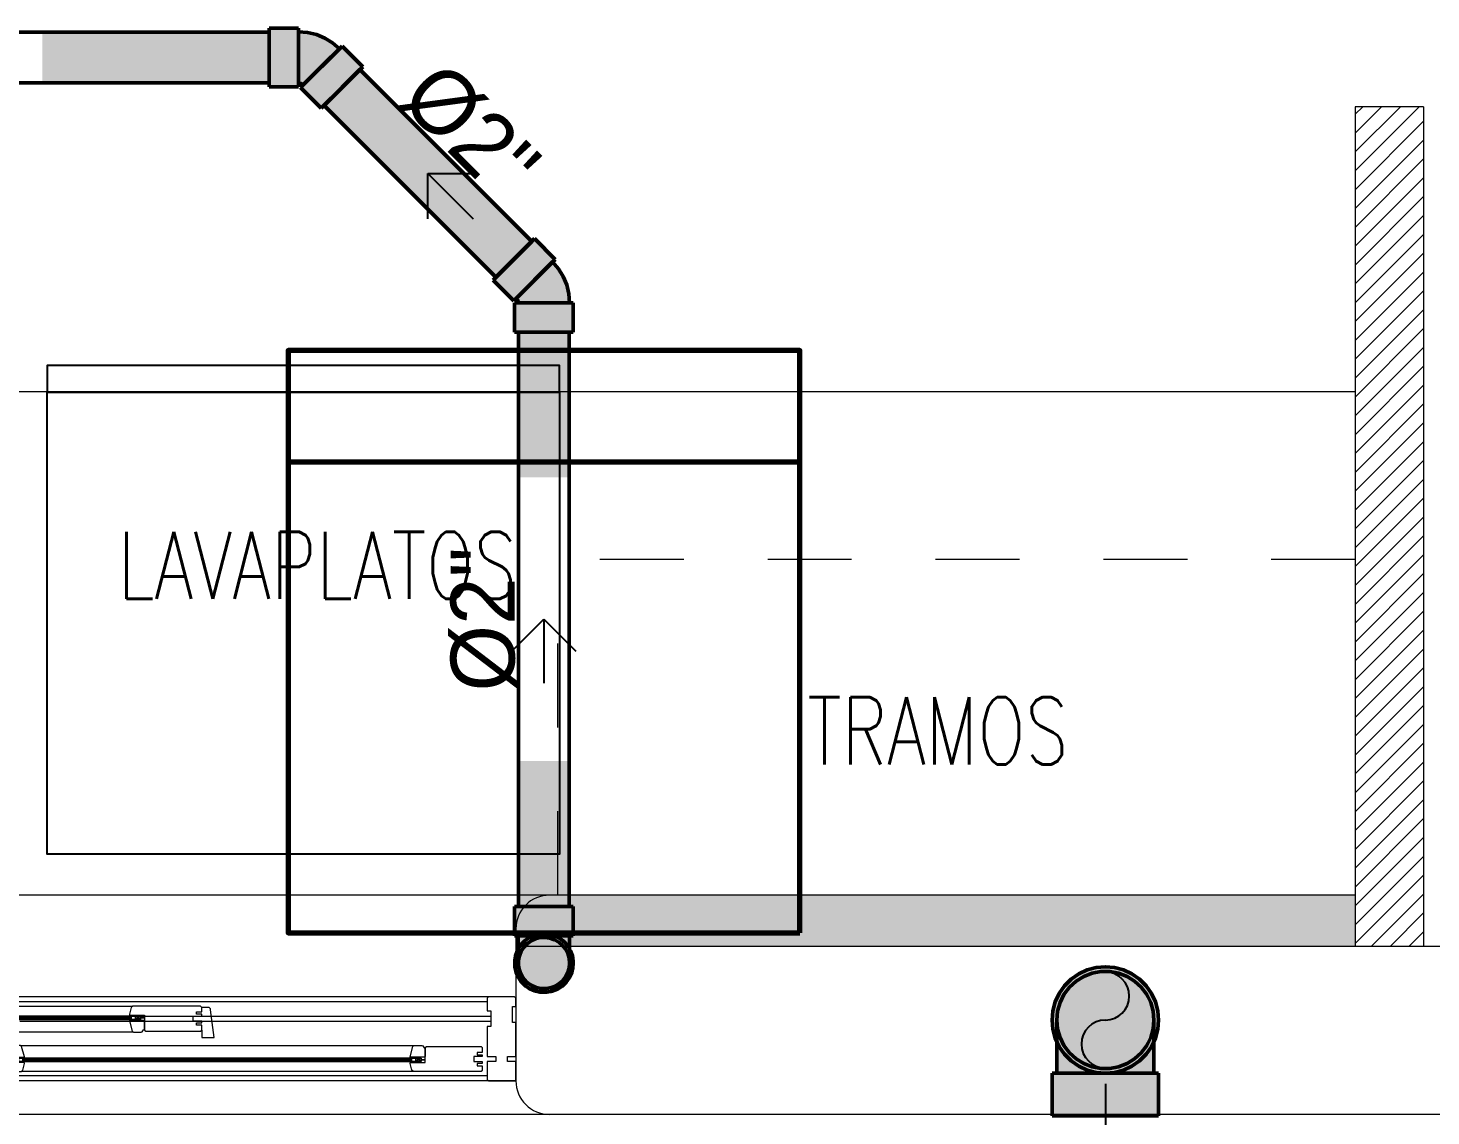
# Model space of a CAD drawing. Header units: metres. Extents: x -232 to 581, y 30 to 789.
# Drawn here: x 112.585 to 114.256, y 381.28 to 382.575 of the extents above; entities that cross this region are included whole.
import ezdxf

# ---------------------------------------------------------------- set-up
doc = ezdxf.new("R2010")
doc.units = ezdxf.units.M
doc.linetypes.add('DASHED', pattern=[0.75, 0.5, -0.25])
for name, color, linetype, lineweight in [('01_Mobiliario', 19, 'Continuous', 0), ('A-DOOR', 35, 'Continuous', 5), ('A-WALL', 250, 'Continuous', 20), ('baños', 140, 'Continuous', 0), ('cristales', 131, 'Continuous', 0), ('P-Appl-Std', 94, 'Continuous', 70), ('PLF 01', 252, 'Continuous', 9), ('PROYECCION', 9, 'DASHED', 0), ('textos', 7, 'Continuous', 0)]:
    doc.layers.add(name, color=color, linetype=linetype, lineweight=lineweight)
for name, color, linetype in [('A-TEXT', 252, 'Continuous'), ('M-SY-PIPE-STANDARD-Drenaje Ventilacion', 254, 'Continuous'), ('MOBILIARIOS', 252, 'Continuous')]:
    doc.layers.add(name, color=color, linetype=linetype)
doc.layers.add('G-Risr-Std-Nplt', color=7, linetype='Continuous', lineweight=18, plot=False)
doc.layers.add('M-SY-PIPE-STANDARD-Drenaje Sanitario', color=7, linetype='Continuous', true_color=0x726558)
doc.layers.add('RELLENO SECCION', color=8, linetype='Continuous', lineweight=0, transparency=0.4)
doc.styles.add('Arch-Dim', font='romans.shx', dxfattribs={"width": 0.75})
doc.styles.add('DS-CAST-01', font='GOTHIC.TTF', dxfattribs={"height": 3})
doc.styles.get("Standard").update_dxf_attribs({"font": 'arial.ttf'})

# ---------------------------------------------------------------- blocks, each defined once
blk = doc.blocks.new('Fenton Bead')
at = {"color": 7}
blk.add_lwpolyline([(2.1, 12.5, -0.341999), (0.2, 11), (0, 10.7), (0, 1), (1, 0), (18, 0), (18, 0.5), (14.7, 12.9, 0.339454), (13.2, 14), (4.1, 14, 0.341999)], format="xyb", close=True, dxfattribs=at)
blk = doc.blocks.new('A$C29b7e361')
at = {"layer": 'A-DOOR', "color": 7}
for p, q in [((0, 0.0985), (0.0015, 0.1)), ((0, 0.0945), (0, 0.0985)), ((0.004, 0.0945), (0, 0.0945)), ((0.0015, 0.1), (0.0325, 0.1)), ((0.004, 0.0755), (0.004, 0.0945)), ((0.0325, 0.1), (0.034, 0.0985)), ((2.3675, 0.1), (0.0325, 0.1)), ((0.034, 0.0985), (0.034, 0.0835)), ((0.3593, 0.0515), (0.3636, 0.0847)), ((0.3666, 0.0875), (0.3743, 0.0875)), ((0.3743, 0.0875), (0.3758, 0.089)), ((0.3743, 0.082), (0.3743, 0.0875)), ((0.3758, 0.089), (0.4565, 0.089)), ((0.4565, 0.089), (0.4583, 0.0875)), ((0.9237, 0.089), (0.4565, 0.089)), ((0.4583, 0.0875), (0.4603, 0.0795)), ((0.9218, 0.0875), (0.9198, 0.0795)), ((0.9237, 0.089), (0.9218, 0.0875)), ((1.0043, 0.089), (0.9237, 0.089)), ((1.0058, 0.0875), (1.0043, 0.089)), ((1.0058, 0.082), (1.0058, 0.0875)), ((1.3942, 0.0875), (1.3957, 0.089)), ((1.3942, 0.082), (1.3942, 0.0875)), ((1.3957, 0.089), (1.4763, 0.089)), ((1.4763, 0.089), (1.4782, 0.0875)), ((1.4763, 0.089), (1.9435, 0.089)), ((1.4782, 0.0875), (1.4802, 0.0795)), ((1.9417, 0.0875), (1.9397, 0.0795)), ((1.9435, 0.089), (1.9417, 0.0875)), ((2.0242, 0.089), (1.9435, 0.089)), ((2.0257, 0.0875), (2.0242, 0.089)), ((2.0257, 0.082), (2.0257, 0.0875)), ((2.0334, 0.0875), (2.0257, 0.0875)), ((2.0407, 0.0515), (2.0364, 0.0847)), ((2.3675, 0.1), (2.366, 0.0985)), ((2.366, 0.0985), (2.366, 0.0835)), ((2.3985, 0.1), (2.3675, 0.1)), ((2.396, 0.0695), (2.396, 0.0885)), ((2.396, 0.0885), (2.4, 0.0885)), ((2.4, 0.0985), (2.3985, 0.1)), ((2.4, 0.0885), (2.4, 0.0985)), ((0, 0.029), (0, 0.0755)), ((0, 0.0755), (0.004, 0.0755)), ((0.034, 0.0835), (0.03, 0.0835)), ((0.03, 0.0835), (0.03, 0.0645)), ((0.3803, 0.082), (0.3743, 0.082)), ((0.3743, 0.077), (0.3743, 0.0793)), ((0.3743, 0.0793), (0.3803, 0.0793)), ((0.3843, 0.077), (0.3743, 0.077)), ((0.3743, 0.069), (0.3743, 0.071)), ((0.3743, 0.071), (0.3843, 0.071)), ((0.3803, 0.069), (0.3743, 0.069)), ((0.3803, 0.0793), (0.3803, 0.082)), ((0.3803, 0.0663), (0.3803, 0.069)), ((0.3843, 0.071), (0.3843, 0.077)), ((0.4598, 0.078), (0.4423, 0.078)), ((0.4423, 0.078), (0.4423, 0.0605)), ((0.4423, 0.075), (0.4473, 0.075)), ((0.4423, 0.075), (0.4473, 0.075)), ((0.4473, 0.077), (0.4533, 0.073)), ((0.4473, 0.073), (0.4533, 0.077)), ((0.4603, 0.0785), (0.4598, 0.078)), ((0.4603, 0.0795), (0.4603, 0.0785)), ((0.9198, 0.0795), (0.9198, 0.0785)), ((0.9198, 0.0785), (0.9203, 0.078)), ((0.9203, 0.078), (0.9378, 0.078)), ((0.9328, 0.077), (0.9268, 0.073)), ((0.9328, 0.073), (0.9268, 0.077)), ((0.9378, 0.075), (0.9328, 0.075)), ((0.9378, 0.075), (0.9328, 0.075)), ((0.9378, 0.078), (0.9378, 0.0605)), ((0.9958, 0.071), (0.9958, 0.077)), ((0.9958, 0.077), (1.0058, 0.077)), ((1.0058, 0.071), (0.9958, 0.071)), ((0.9998, 0.0793), (0.9998, 0.082)), ((0.9998, 0.082), (1.0058, 0.082)), ((1.0058, 0.0793), (0.9998, 0.0793)), ((0.9998, 0.0663), (0.9998, 0.069)), ((0.9998, 0.069), (1.0058, 0.069)), ((1.0058, 0.077), (1.0058, 0.0793)), ((1.0058, 0.069), (1.0058, 0.071)), ((1.4002, 0.082), (1.3942, 0.082)), ((1.3942, 0.077), (1.3942, 0.0793)), ((1.3942, 0.0793), (1.4002, 0.0793)), ((1.4042, 0.077), (1.3942, 0.077)), ((1.3942, 0.069), (1.3942, 0.071)), ((1.3942, 0.071), (1.4042, 0.071)), ((1.4002, 0.069), (1.3942, 0.069)), ((1.4002, 0.0793), (1.4002, 0.082)), ((1.4002, 0.0663), (1.4002, 0.069)), ((1.4042, 0.071), (1.4042, 0.077)), ((1.4797, 0.078), (1.4622, 0.078)), ((1.4622, 0.078), (1.4622, 0.0605)), ((1.4622, 0.075), (1.4672, 0.075)), ((1.4622, 0.075), (1.4672, 0.075)), ((1.4672, 0.077), (1.4732, 0.073)), ((1.4672, 0.073), (1.4732, 0.077)), ((1.4802, 0.0785), (1.4797, 0.078)), ((1.4802, 0.0795), (1.4802, 0.0785)), ((1.9397, 0.0795), (1.9397, 0.0785)), ((1.9397, 0.0785), (1.9402, 0.078)), ((1.9402, 0.078), (1.9577, 0.078)), ((1.9527, 0.077), (1.9467, 0.073)), ((1.9527, 0.073), (1.9467, 0.077)), ((1.9577, 0.075), (1.9527, 0.075)), ((1.9577, 0.075), (1.9527, 0.075)), ((1.9577, 0.078), (1.9577, 0.0605)), ((2.0157, 0.071), (2.0157, 0.077)), ((2.0157, 0.077), (2.0257, 0.077)), ((2.0257, 0.071), (2.0157, 0.071)), ((2.0197, 0.0793), (2.0197, 0.082)), ((2.0197, 0.082), (2.0257, 0.082)), ((2.0257, 0.0793), (2.0197, 0.0793)), ((2.0197, 0.0663), (2.0197, 0.069)), ((2.0197, 0.069), (2.0257, 0.069)), ((2.0257, 0.077), (2.0257, 0.0793)), ((2.0257, 0.069), (2.0257, 0.071)), ((2.366, 0.0835), (2.37, 0.0835)), ((2.37, 0.0835), (2.37, 0.0645)), ((2.4, 0.0695), (2.396, 0.0695)), ((2.4, 0.029), (2.4, 0.0695)), ((0.03, 0.0645), (0.034, 0.0645)), ((0.034, 0.0645), (0.034, 0.029)), ((0.3743, 0.0515), (0.3593, 0.0515)), ((0.3743, 0.0605), (0.3743, 0.0663)), ((0.3743, 0.0663), (0.3803, 0.0663)), ((0.3758, 0.059), (0.3743, 0.0605)), ((0.3743, 0.0605), (0.3743, 0.0515)), ((0.4408, 0.059), (0.3758, 0.059)), ((0.4423, 0.0605), (0.4408, 0.059)), ((0.4556, 0.058), (0.9246, 0.058)), ((0.9378, 0.0605), (0.9393, 0.059)), ((0.9393, 0.059), (1.0043, 0.059)), ((1.0058, 0.0663), (0.9998, 0.0663)), ((1.0043, 0.059), (1.0058, 0.0605)), ((1.0058, 0.0605), (1.0058, 0.0663)), ((1.3942, 0.0605), (1.3942, 0.0663)), ((1.3942, 0.0663), (1.4002, 0.0663)), ((1.3957, 0.059), (1.3942, 0.0605)), ((1.4607, 0.059), (1.3957, 0.059)), ((1.4622, 0.0605), (1.4607, 0.059)), ((1.9444, 0.058), (1.4754, 0.058)), ((1.9577, 0.0605), (1.9592, 0.059)), ((1.9592, 0.059), (2.0242, 0.059)), ((2.0257, 0.0663), (2.0197, 0.0663)), ((2.0242, 0.059), (2.0257, 0.0605)), ((2.0257, 0.0605), (2.0257, 0.0663)), ((2.0257, 0.0605), (2.0257, 0.0515)), ((2.0257, 0.0515), (2.0407, 0.0515)), ((2.37, 0.0645), (2.366, 0.0645)), ((2.366, 0.0645), (2.366, 0.029)), ((0.034, 0.029), (0.034, 0.0485)), ((0.034, 0.0485), (0.049, 0.0485)), ((0.0415, 0.041), (0.04, 0.0395)), ((0.04, 0.0395), (0.04, 0.0337)), ((0.04, 0.0337), (0.046, 0.0337)), ((0.1065, 0.041), (0.0415, 0.041)), ((0.049, 0.0485), (0.0447, 0.0153)), ((0.046, 0.0337), (0.046, 0.031)), ((0.108, 0.0395), (0.1065, 0.041)), ((0.108, 0.022), (0.108, 0.0395)), ((0.5903, 0.042), (0.1212, 0.042)), ((0.6035, 0.0395), (0.605, 0.041)), ((0.6035, 0.022), (0.6035, 0.0395)), ((0.605, 0.041), (0.67, 0.041)), ((0.6715, 0.0337), (0.6655, 0.0337)), ((0.6655, 0.0337), (0.6655, 0.031)), ((0.67, 0.041), (0.6715, 0.0395)), ((0.6715, 0.0395), (0.6715, 0.0485)), ((0.6715, 0.0485), (0.6865, 0.0485)), ((0.6715, 0.0395), (0.6715, 0.0337)), ((0.6865, 0.0485), (0.6822, 0.0153)), ((1.7285, 0.0485), (1.7135, 0.0485)), ((1.7135, 0.0485), (1.7178, 0.0153)), ((1.7285, 0.0395), (1.7285, 0.0485)), ((1.73, 0.041), (1.7285, 0.0395)), ((1.7285, 0.0395), (1.7285, 0.0337)), ((1.7285, 0.0337), (1.7345, 0.0337)), ((1.795, 0.041), (1.73, 0.041)), ((1.7345, 0.0337), (1.7345, 0.031)), ((1.7965, 0.0395), (1.795, 0.041)), ((1.7965, 0.022), (1.7965, 0.0395)), ((1.8097, 0.042), (2.2788, 0.042)), ((2.292, 0.0395), (2.2935, 0.041)), ((2.292, 0.022), (2.292, 0.0395)), ((2.2935, 0.041), (2.3585, 0.041)), ((2.36, 0.0337), (2.354, 0.0337)), ((2.354, 0.0337), (2.354, 0.031)), ((2.3585, 0.041), (2.36, 0.0395)), ((2.36, 0.0395), (2.36, 0.0337)), ((0.01, 0.029), (0, 0.029)), ((0, 0), (0, 0.023)), ((0, 0.023), (0.01, 0.023)), ((0.01, 0.023), (0.01, 0.029)), ((0.034, 0.029), (0.024, 0.029)), ((0.024, 0.029), (0.024, 0.023)), ((0.024, 0.023), (0.034, 0.023)), ((0.0305, 0.023), (0.0305, 0.029)), ((0.0305, 0.029), (0.034, 0.029)), ((0.034, 0.023), (0.0305, 0.023)), ((0.034, 0.023), (0.034, 0.0015)), ((0.034, 0.0015), (0.034, 0.023)), ((0.046, 0.031), (0.04, 0.031)), ((0.04, 0.031), (0.04, 0.029)), ((0.04, 0.029), (0.05, 0.029)), ((0.05, 0.023), (0.04, 0.023)), ((0.04, 0.023), (0.04, 0.0207)), ((0.04, 0.0207), (0.046, 0.0207)), ((0.046, 0.018), (0.04, 0.018)), ((0.04, 0.018), (0.04, 0.0125)), ((0.046, 0.0207), (0.046, 0.018)), ((0.05, 0.029), (0.05, 0.023)), ((0.108, 0.025), (0.113, 0.025)), ((0.108, 0.025), (0.113, 0.025)), ((0.1255, 0.022), (0.108, 0.022)), ((0.113, 0.023), (0.119, 0.027)), ((0.113, 0.027), (0.119, 0.023)), ((0.124, 0.0125), (0.126, 0.0205)), ((0.126, 0.0215), (0.1255, 0.022)), ((0.126, 0.0205), (0.126, 0.0215)), ((0.5855, 0.0215), (0.586, 0.022)), ((0.5855, 0.0205), (0.5855, 0.0215)), ((0.5875, 0.0125), (0.5855, 0.0205)), ((0.586, 0.022), (0.6035, 0.022)), ((0.5985, 0.023), (0.5925, 0.027)), ((0.5985, 0.027), (0.5925, 0.023)), ((0.6035, 0.025), (0.5985, 0.025)), ((0.6035, 0.025), (0.5985, 0.025)), ((0.6715, 0.029), (0.6615, 0.029)), ((0.6615, 0.029), (0.6615, 0.023)), ((0.6615, 0.023), (0.6715, 0.023)), ((0.6655, 0.031), (0.6715, 0.031)), ((0.6715, 0.0207), (0.6655, 0.0207)), ((0.6655, 0.0207), (0.6655, 0.018)), ((0.6655, 0.018), (0.6715, 0.018)), ((0.6715, 0.031), (0.6715, 0.029)), ((0.6715, 0.023), (0.6715, 0.0207)), ((0.6715, 0.018), (0.6715, 0.0125)), ((1.7345, 0.031), (1.7285, 0.031)), ((1.7285, 0.031), (1.7285, 0.029)), ((1.7285, 0.029), (1.7385, 0.029)), ((1.7385, 0.023), (1.7285, 0.023)), ((1.7285, 0.023), (1.7285, 0.0207)), ((1.7285, 0.0207), (1.7345, 0.0207)), ((1.7345, 0.018), (1.7285, 0.018)), ((1.7285, 0.018), (1.7285, 0.0125)), ((1.7345, 0.0207), (1.7345, 0.018)), ((1.7385, 0.029), (1.7385, 0.023)), ((1.7965, 0.025), (1.8015, 0.025)), ((1.7965, 0.025), (1.8015, 0.025)), ((1.814, 0.022), (1.7965, 0.022)), ((1.8015, 0.023), (1.8075, 0.027)), ((1.8015, 0.027), (1.8075, 0.023)), ((1.8125, 0.0125), (1.8145, 0.0205)), ((1.8145, 0.0215), (1.814, 0.022)), ((1.8145, 0.0205), (1.8145, 0.0215)), ((2.274, 0.0215), (2.2745, 0.022)), ((2.274, 0.0205), (2.274, 0.0215)), ((2.276, 0.0125), (2.274, 0.0205)), ((2.2745, 0.022), (2.292, 0.022)), ((2.287, 0.023), (2.281, 0.027)), ((2.287, 0.027), (2.281, 0.023)), ((2.292, 0.025), (2.287, 0.025)), ((2.292, 0.025), (2.287, 0.025)), ((2.36, 0.029), (2.35, 0.029)), ((2.35, 0.029), (2.35, 0.023)), ((2.35, 0.023), (2.36, 0.023)), ((2.354, 0.031), (2.36, 0.031)), ((2.36, 0.0207), (2.354, 0.0207)), ((2.354, 0.0207), (2.354, 0.018)), ((2.354, 0.018), (2.36, 0.018)), ((2.36, 0.031), (2.36, 0.029)), ((2.36, 0.023), (2.36, 0.0207)), ((2.36, 0.018), (2.36, 0.0125)), ((2.366, 0.029), (2.376, 0.029)), ((2.376, 0.023), (2.366, 0.023)), ((2.366, 0.023), (2.366, 0.0015)), ((2.376, 0.029), (2.376, 0.023)), ((2.39, 0.023), (2.39, 0.029)), ((2.39, 0.029), (2.4, 0.029)), ((2.4, 0.023), (2.39, 0.023)), ((2.4, 0), (2.4, 0.023)), ((0.0325, 0), (0, 0)), ((2.4, 0), (0, 0)), ((0.034, 0.0015), (0.0325, 0)), ((0.0417, 0.0125), (0.034, 0.0125)), ((0.04, 0.0125), (0.0415, 0.011)), ((0.0415, 0.011), (0.1221, 0.011)), ((0.1221, 0.011), (0.124, 0.0125)), ((0.1221, 0.011), (0.5894, 0.011)), ((0.5894, 0.011), (0.5875, 0.0125)), ((0.67, 0.011), (0.5894, 0.011)), ((0.6715, 0.0125), (0.67, 0.011)), ((0.6792, 0.0125), (0.6715, 0.0125)), ((1.7208, 0.0125), (1.7285, 0.0125)), ((1.7285, 0.0125), (1.73, 0.011)), ((1.73, 0.011), (1.8106, 0.011)), ((1.8106, 0.011), (1.8125, 0.0125)), ((2.2779, 0.011), (1.8106, 0.011)), ((2.2779, 0.011), (2.276, 0.0125)), ((2.3585, 0.011), (2.2779, 0.011)), ((2.36, 0.0125), (2.3585, 0.011)), ((2.366, 0.0015), (2.3675, 0)), ((2.3675, 0), (2.4, 0))]:
    blk.add_line(p, q, dxfattribs=at)
at = {"layer": 'A-DOOR', "color": 8}
for p, q in [((2.366, 0.094), (0.034, 0.094)), ((1.8082, 0.077), (2.37, 0.077)), ((1.809, 0.071), (2.37, 0.071)), ((0.0457, 0.023), (1.7168, 0.023)), ((0.0465, 0.029), (1.716, 0.029)), ((2.366, 0.006), (0.034, 0.006))]:
    blk.add_line(p, q, dxfattribs=at)
at = {"layer": 'A-DOOR', "color": 7}
for points in [[(0.4423, 0.075), (0.4473, 0.075), (0.4473, 0.075), (0.4423, 0.075)], [(0.9328, 0.073), (0.4473, 0.073), (0.4473, 0.077), (0.9328, 0.077)], [(0.9328, 0.077), (0.4473, 0.077), (0.4473, 0.073), (0.9328, 0.073)], [(0.4473, 0.077), (0.4533, 0.077), (0.4533, 0.073), (0.4473, 0.073)], [(0.4598, 0.078), (0.4478, 0.078), (0.4478, 0.077), (0.4598, 0.077)], [(0.4598, 0.073), (0.4478, 0.073), (0.4478, 0.072), (0.4598, 0.072)], [(0.4533, 0.077), (0.4583, 0.077), (0.4583, 0.073), (0.4533, 0.073)], [(0.9203, 0.078), (0.9323, 0.078), (0.9323, 0.077), (0.9203, 0.077)], [(0.9203, 0.073), (0.9323, 0.073), (0.9323, 0.072), (0.9203, 0.072)], [(0.9268, 0.077), (0.9218, 0.077), (0.9218, 0.073), (0.9268, 0.073)], [(0.9328, 0.077), (0.9268, 0.077), (0.9268, 0.073), (0.9328, 0.073)], [(0.9378, 0.075), (0.9328, 0.075), (0.9328, 0.075), (0.9378, 0.075)], [(1.4622, 0.075), (1.4672, 0.075), (1.4672, 0.075), (1.4622, 0.075)], [(1.4672, 0.077), (1.4732, 0.077), (1.4732, 0.073), (1.4672, 0.073)], [(1.4672, 0.073), (1.9527, 0.073), (1.9527, 0.077), (1.4672, 0.077)], [(1.4672, 0.077), (1.9527, 0.077), (1.9527, 0.073), (1.4672, 0.073)], [(1.4797, 0.078), (1.4677, 0.078), (1.4677, 0.077), (1.4797, 0.077)], [(1.4797, 0.073), (1.4677, 0.073), (1.4677, 0.072), (1.4797, 0.072)], [(1.4732, 0.077), (1.4782, 0.077), (1.4782, 0.073), (1.4732, 0.073)], [(1.9402, 0.078), (1.9522, 0.078), (1.9522, 0.077), (1.9402, 0.077)], [(1.9402, 0.073), (1.9522, 0.073), (1.9522, 0.072), (1.9402, 0.072)], [(1.9467, 0.077), (1.9417, 0.077), (1.9417, 0.073), (1.9467, 0.073)], [(1.9527, 0.077), (1.9467, 0.077), (1.9467, 0.073), (1.9527, 0.073)], [(1.9577, 0.075), (1.9527, 0.075), (1.9527, 0.075), (1.9577, 0.075)], [(0.108, 0.025), (0.113, 0.025), (0.113, 0.025), (0.108, 0.025)], [(0.113, 0.023), (0.119, 0.023), (0.119, 0.027), (0.113, 0.027)], [(0.113, 0.027), (0.5985, 0.027), (0.5985, 0.023), (0.113, 0.023)], [(0.113, 0.023), (0.5985, 0.023), (0.5985, 0.027), (0.113, 0.027)], [(0.1255, 0.027), (0.1135, 0.027), (0.1135, 0.028), (0.1255, 0.028)], [(0.1255, 0.022), (0.1135, 0.022), (0.1135, 0.023), (0.1255, 0.023)], [(0.119, 0.023), (0.124, 0.023), (0.124, 0.027), (0.119, 0.027)], [(0.586, 0.027), (0.598, 0.027), (0.598, 0.028), (0.586, 0.028)], [(0.586, 0.022), (0.598, 0.022), (0.598, 0.023), (0.586, 0.023)], [(0.5925, 0.023), (0.5875, 0.023), (0.5875, 0.027), (0.5925, 0.027)], [(0.5985, 0.023), (0.5925, 0.023), (0.5925, 0.027), (0.5985, 0.027)], [(0.6035, 0.025), (0.5985, 0.025), (0.5985, 0.025), (0.6035, 0.025)], [(1.7965, 0.025), (1.8015, 0.025), (1.8015, 0.025), (1.7965, 0.025)], [(2.287, 0.027), (1.8015, 0.027), (1.8015, 0.023), (2.287, 0.023)], [(2.287, 0.023), (1.8015, 0.023), (1.8015, 0.027), (2.287, 0.027)], [(1.8015, 0.023), (1.8075, 0.023), (1.8075, 0.027), (1.8015, 0.027)], [(1.814, 0.027), (1.802, 0.027), (1.802, 0.028), (1.814, 0.028)], [(1.814, 0.022), (1.802, 0.022), (1.802, 0.023), (1.814, 0.023)], [(1.8075, 0.023), (1.8125, 0.023), (1.8125, 0.027), (1.8075, 0.027)], [(2.2745, 0.027), (2.2865, 0.027), (2.2865, 0.028), (2.2745, 0.028)], [(2.2745, 0.022), (2.2865, 0.022), (2.2865, 0.023), (2.2745, 0.023)], [(2.281, 0.023), (2.276, 0.023), (2.276, 0.027), (2.281, 0.027)], [(2.287, 0.023), (2.281, 0.023), (2.281, 0.027), (2.287, 0.027)], [(2.292, 0.025), (2.287, 0.025), (2.287, 0.025), (2.292, 0.025)]]:
    blk.add_lwpolyline(points, close=True, dxfattribs=at)
for centre, start, end in [((0.3666, 0.0845), 89.9985, 175.7109), ((2.0334, 0.0845), 4.2891, 90.0015), ((0.0417, 0.0155), 269.9985, 355.7109), ((0.6792, 0.0155), 269.9985, 355.7109), ((1.7208, 0.0155), 184.2891, 270.0015)]:
    blk.add_arc(centre, 0.003, start, end, dxfattribs=at)
at = {"layer": 'cristales', "const_width": 0.004}
for points in [[(0.9218, 0.075), (0.4583, 0.075)], [(1.4782, 0.075), (1.9417, 0.075)], [(0.124, 0.025), (0.5875, 0.025)], [(2.276, 0.025), (1.8125, 0.025)]]:
    blk.add_lwpolyline(points, dxfattribs=at)
at = {"layer": 'A-DOOR', "color": 7, "yscale": 0.001000000023175567, "zscale": 0.001000000023175567, "rotation": 180}
for p, xscale in [((0.4423, 0.072), -0.001000000023175567), ((0.9378, 0.072), 0.001000000023175567), ((1.4622, 0.072), -0.001000000023175567), ((1.9577, 0.072), 0.001000000023175567)]:
    blk.add_blockref('Fenton Bead', p, dxfattribs=dict(at, xscale=xscale))
at = {"layer": 'A-DOOR', "color": 7, "yscale": 0.001000000023175567, "zscale": 0.001000000023175567}
for p, xscale in [((0.108, 0.028), 0.001000000023175567), ((0.6035, 0.028), -0.001000000023175567), ((1.7965, 0.028), 0.001000000023175567), ((2.292, 0.028), -0.001000000023175567)]:
    blk.add_blockref('Fenton Bead', p, dxfattribs=dict(at, xscale=xscale))
blk = doc.blocks.new('20.03.2026 LN 09 PRIMER NIVEL ARQ')
at = {"layer": 'PLF 01'}
h = blk.add_hatch(dxfattribs=at)
h.set_pattern_fill('LINE', color=1, scale=0.005, angle=45)
h.set_pattern_definition([(45, (8.005961, -62.018166), (-0.01122532, 0.01122532), [])])
h.paths.add_polyline_path([(10.4455, -61.2931), (10.4455, -62.2932), (10.364, -62.2932), (10.364, -61.2931)])
at = {"layer": 'RELLENO SECCION'}
h = blk.add_hatch(color=1, dxfattribs=at)
h.dxf.hatch_style = 1
h.paths.add_polyline_path([(6.964, -62.2932), (6.964, -62.2722, 0.414214), (6.924, -62.2322), (6.0617, -62.2322), (6.0617, -62.2932)])
h.paths.add_polyline_path([(10.364, -62.2932), (10.364, -62.2322), (9.404, -62.2322, 0.414214), (9.364, -62.2722), (9.364, -62.2932)])
at = {"layer": '01_Mobiliario', "color": 1, "ltscale": 0.005, "transparency": 33554684}
blk.add_line((6.564, -61.6322), (10.364, -61.6322), dxfattribs=at)
at = {"layer": 'A-DOOR', "color": 1}
blk.add_line((9.364, -62.4932), (6.964, -62.4932), dxfattribs=at)
at = {"layer": 'A-WALL', "color": 1}
for p, q in [((9.4039, -62.2322), (6.924, -62.2322)), ((10.364, -62.2322), (9.4039, -62.2322)), ((10.564, -62.2932), (9.364, -62.2932)), ((11.749, -62.4932), (6.924, -62.4932))]:
    blk.add_line(p, q, dxfattribs=at)
at = {"layer": 'A-WALL', "color": 1, "transparency": 33554684}
blk.add_line((9.364, -62.2722), (9.364, -62.4532), dxfattribs=at)
at = {"layer": 'A-WALL', "color": 1}
blk.add_arc((9.404, -62.2722), 0.04, 90, 180, dxfattribs=at)
at = {"layer": 'A-WALL', "color": 1, "transparency": 33554684}
blk.add_arc((9.404, -62.4532), 0.04, 180, 270, dxfattribs=at)
at = {"layer": 'MOBILIARIOS', "color": 1, "linetype": 'Continuous'}
for points in [[(9.4158, -61.6331), (9.4158, -61.6011), (8.8058, -61.6011), (8.8058, -61.6331)], [(9.4158, -61.6331), (9.4158, -62.1831), (8.8058, -62.1831), (8.8058, -61.6331)]]:
    blk.add_lwpolyline(points, close=True, dxfattribs=at)
at = {"layer": 'PLF 01', "color": 1}
for points in [[(10.4455, -61.2931), (10.364, -61.2931)], [(10.364, -61.2931), (10.364, -62.2932)], [(10.4455, -61.2931), (10.4455, -62.2932)]]:
    blk.add_lwpolyline(points, dxfattribs=at)
at = {"layer": 'PROYECCION', "color": 1, "linetype": 'DASHED', "ltscale": 0.1}
for p in [(10.364, -61.8322), (9.414, -62.2322)]:
    blk.add_line(p, (9.414, -61.8322), dxfattribs=at)
at = {"color": 1}
blk.add_blockref('A$C29b7e361', (6.964, -62.4532), dxfattribs=at)
at = {"layer": 'baños', "color": 1, "linetype": 'Continuous'}
for tag, p in [('MODELNUMBER', (-12.0611, -62.0707)), ('MATERIAL', (-12.0611, -62.0709)), ('PRODUCT', (-12.0611, -62.0708)), ('TRADENAME', (-12.0611, -62.0708))]:
    blk.add_attdef(tag, p, '', height=0.0000254, rotation=359.9999, dxfattribs=at)
at = {"layer": 'textos', "color": 1, "char_height": 0.08, "width": 26.65337, "style": 'Arch-Dim'}
for s, insert, attachment_point in [('\\pxt5.9124,29;LAVAPLATOS', (9.3655, -61.7993), 3), ('\\pxt5.9124,29;TRAMOS', (9.7111, -62.0763), 7)]:
    blk.add_mtext(s, dxfattribs=dict(at, insert=insert, attachment_point=attachment_point))
blk = doc.blocks.new('Aecb_Duct_Rnd_2Line_Open')
at = {"layer": 'G-Risr-Std-Nplt', "color": 0, "linetype": 'ByBlock', "lineweight": -2}
blk.add_circle((0, 0), 1, dxfattribs=at)
blk = doc.blocks.new('_Open90')
at = {"color": 0, "linetype": 'ByBlock', "lineweight": -2}
for p, q in [((-0.5, 0.5), (0, 0)), ((0, 0), (-1, 0)), ((0, 0), (-0.5, -0.5))]:
    blk.add_line(p, q, dxfattribs=at)
blk = doc.blocks.new('Aecb_Othr_Rnd_2Line_PipeBreak_Patt_Rise')
at = {"linetype": 'ByBlock', "lineweight": -2}
blk.add_hatch(color=0, dxfattribs=at).paths.add_polyline_path([(1, 0, 0.414214), (0, 1, -1), (0, 0, 1), (0, -1, 0.414214)])
at = {"color": 0, "linetype": 'ByBlock', "lineweight": -2}
for centre, start, end in [((0, 0.5), 270, 90), ((0, -0.5), 90, 270)]:
    blk.add_arc(centre, 0.5, start, end, dxfattribs=at)
at = {"layer": 'G-Risr-Std-Nplt', "color": 0, "linetype": 'ByBlock', "lineweight": -2}
blk.add_circle((0, 0), 1, dxfattribs=at)
blk = doc.blocks.new('DR 20.03.26 LN09')
at = {"layer": 'M-SY-PIPE-STANDARD-Drenaje Sanitario', "linetype": 'Continuous', "lineweight": 50}
for points in [[(-13997.548, -2985.597), (-13997.548, -2984.409), (-13997.548, -2983.222), (-14008.191, -2983.222), (-14008.191, -2985.597)], [(-13997.548, -2983.034), (-13997.548, -2985.784), (-13996.173, -2985.784), (-13996.173, -2985.612), (-13996.125, -2985.616), (-13996.078, -2985.627), (-13996.034, -2985.646), (-13995.993, -2985.671), (-13995.957, -2985.702), (-13996.078, -2985.823), (-13995.106, -2986.796), (-13994.134, -2985.823), (-13993.161, -2984.851), (-13994.134, -2983.879), (-13994.255, -2984), (-13994.579, -2983.724), (-13994.942, -2983.502), (-13995.335, -2983.339), (-13995.749, -2983.239), (-13996.173, -2983.206), (-13996.173, -2983.034)], [(-13994.134, -2985.823), (-13994.973, -2986.663), (-13986.914, -2994.723), (-13986.074, -2993.883), (-13985.234, -2993.044), (-13993.294, -2984.984)], [(-13985.102, -2992.911), (-13987.046, -2994.856), (-13986.074, -2995.828), (-13985.952, -2995.706), (-13985.914, -2995.753), (-13985.886, -2995.806), (-13985.869, -2995.863), (-13985.863, -2995.923), (-13986.035, -2995.923), (-13986.035, -2997.298), (-13984.66, -2997.298), (-13983.285, -2997.298), (-13983.285, -2995.923), (-13983.457, -2995.923), (-13983.49, -2995.498), (-13983.589, -2995.084), (-13983.752, -2994.691), (-13983.974, -2994.328), (-13984.251, -2994.005), (-13984.129, -2993.883)], [(-13983.472, -2997.298), (-13984.66, -2997.298), (-13985.847, -2997.298), (-13985.847, -3004.114), (-13983.472, -3004.114)], [(-13985.847, -3024.233), (-13984.66, -3024.233), (-13983.472, -3024.233), (-13983.472, -3017.416), (-13985.847, -3017.416)], [(-13986.035, -3024.233), (-13986.035, -3025.608), (-13985.863, -3025.608), (-13985.863, -3026.223), (-13985.854, -3026.216), (-13985.882, -3026.259), (-13985.979, -3026.502), (-13986.028, -3026.758), (-13986.028, -3027.02), (-13985.979, -3027.276), (-13985.882, -3027.519), (-13985.741, -3027.739), (-13985.56, -3027.928), (-13985.347, -3028.08), (-13985.109, -3028.188), (-13984.855, -3028.25), (-13984.594, -3028.262), (-13984.336, -3028.225), (-13984.088, -3028.14), (-13983.862, -3028.009), (-13983.665, -3027.838), (-13983.503, -3027.632), (-13983.383, -3027.4), (-13983.31, -3027.149), (-13983.285, -3026.889), (-13983.31, -3026.629), (-13983.383, -3026.378), (-13983.468, -3026.213), (-13983.457, -3026.223), (-13983.457, -3025.608), (-13983.285, -3025.608), (-13983.285, -3024.233)], [(-13986.035, -3024.233), (-13986.035, -3025.608), (-13985.863, -3025.608), (-13985.863, -3026.223), (-13985.966, -3026.461), (-13986.023, -3026.714), (-13986.032, -3026.973), (-13985.992, -3027.229), (-13985.905, -3027.473), (-13985.773, -3027.696), (-13985.602, -3027.89), (-13985.397, -3028.049), (-13985.166, -3028.167), (-13984.918, -3028.24), (-13984.66, -3028.264), (-13984.402, -3028.24), (-13984.153, -3028.167), (-13983.922, -3028.049), (-13983.717, -3027.89), (-13983.546, -3027.696), (-13983.415, -3027.473), (-13983.327, -3027.229), (-13983.287, -3026.973), (-13983.296, -3026.714), (-13983.353, -3026.461), (-13983.457, -3026.223), (-13983.457, -3025.608), (-13983.285, -3025.608), (-13983.285, -3024.233)], [(-13985.842, -3026.776), (-13985.842, -3027.002), (-13985.799, -3027.224), (-13985.715, -3027.433), (-13985.593, -3027.623), (-13985.437, -3027.786), (-13985.253, -3027.917), (-13985.048, -3028.011), (-13984.829, -3028.064), (-13984.603, -3028.075), (-13984.38, -3028.043), (-13984.166, -3027.969), (-13983.971, -3027.856), (-13983.8, -3027.708), (-13983.661, -3027.531), (-13983.557, -3027.33), (-13983.494, -3027.114), (-13983.472, -3026.889), (-13983.494, -3026.664), (-13983.557, -3026.448), (-13983.661, -3026.247), (-13983.8, -3026.07), (-13983.971, -3025.922), (-13984.166, -3025.809), (-13984.38, -3025.735), (-13984.603, -3025.703), (-13984.829, -3025.714), (-13985.048, -3025.767), (-13985.253, -3025.861), (-13985.437, -3025.992), (-13985.593, -3026.155), (-13985.715, -3026.345), (-13985.799, -3026.554)], [(-13960.821, -3032.062), (-13960.821, -3034.062), (-13955.821, -3034.062), (-13955.821, -3032.062), (-13956.04, -3032.062), (-13956.04, -3030.584), (-13956.05, -3030.584), (-13955.972, -3030.417), (-13955.859, -3029.996), (-13955.821, -3029.562), (-13955.859, -3029.127), (-13955.972, -3028.707), (-13956.156, -3028.312), (-13956.406, -3027.955), (-13956.714, -3027.646), (-13957.071, -3027.397), (-13957.466, -3027.212), (-13957.887, -3027.1), (-13958.321, -3027.062), (-13958.755, -3027.1), (-13959.176, -3027.212), (-13959.571, -3027.397), (-13959.928, -3027.646), (-13960.236, -3027.955), (-13960.486, -3028.312), (-13960.67, -3028.707), (-13960.783, -3029.127), (-13960.821, -3029.562), (-13960.783, -3029.996), (-13960.67, -3030.417), (-13960.592, -3030.584), (-13960.602, -3030.584), (-13960.602, -3032.062)], [(-13960.533, -3029.148), (-13960.571, -3029.562), (-13960.533, -3029.975), (-13960.419, -3030.374), (-13960.234, -3030.746), (-13959.984, -3031.077), (-13959.677, -3031.357), (-13959.324, -3031.576), (-13958.937, -3031.726), (-13958.529, -3031.802), (-13958.113, -3031.802), (-13957.705, -3031.726), (-13957.318, -3031.576), (-13956.965, -3031.357), (-13956.658, -3031.077), (-13956.408, -3030.746), (-13956.223, -3030.374), (-13956.109, -3029.975), (-13956.071, -3029.562), (-13956.109, -3029.148), (-13956.223, -3028.749), (-13956.408, -3028.377), (-13956.658, -3028.046), (-13956.965, -3027.766), (-13957.318, -3027.547), (-13957.705, -3027.397), (-13958.113, -3027.321), (-13958.529, -3027.321), (-13958.937, -3027.397), (-13959.324, -3027.547), (-13959.677, -3027.766), (-13959.984, -3028.046), (-13960.234, -3028.377), (-13960.419, -3028.749)]]:
    blk.add_hatch(color=251, dxfattribs=at).paths.add_polyline_path(points, flags=0)
at = {"layer": 'A-TEXT', "linetype": 'ByBlock', "lineweight": -2}
blk.add_line((-13958.321, -3032.562, -17.7), (-13958.321, -3042.17, -17.7), dxfattribs=at)
at = {"layer": 'A-TEXT'}
blk.add_solid([(-13958.821, -3032.562, -17.7), (-13958.321, -3029.562, -17.7), (-13957.821, -3032.562, -17.7)], dxfattribs=at)
at = {"layer": 'M-SY-PIPE-STANDARD-Drenaje Sanitario', "color": 251, "linetype": 'Continuous', "lineweight": 50}
for points in [[(-13997.548, -2983.222), (-14031.841, -2983.222)], [(-13997.548, -2983.034), (-13997.548, -2985.784)], [(-13996.173, -2983.034), (-13997.548, -2983.034)], [(-13997.548, -2985.597), (-13997.548, -2983.222)], [(-13996.173, -2985.784), (-13996.173, -2983.034)], [(-13996.173, -2983.206), (-13995.749, -2983.239), (-13995.335, -2983.339), (-13994.942, -2983.502), (-13994.579, -2983.724), (-13994.255, -2984)], [(-13996.173, -2985.612), (-13996.173, -2983.206)], [(-13994.255, -2984), (-13995.957, -2985.702)], [(-13994.134, -2983.879), (-13995.106, -2984.851)], [(-13993.161, -2984.851), (-13994.134, -2983.879)], [(-13995.106, -2984.851), (-13996.078, -2985.823)], [(-13994.134, -2985.823), (-13993.161, -2984.851)], [(-13993.294, -2984.984), (-13994.973, -2986.663)], [(-13985.234, -2993.044), (-13993.294, -2984.984)], [(-14031.841, -2985.597), (-13997.548, -2985.597)], [(-13996.173, -2985.784), (-13997.548, -2985.784)], [(-13995.957, -2985.702), (-13996.003, -2985.664), (-13996.056, -2985.636), (-13996.113, -2985.618), (-13996.173, -2985.612)], [(-13995.106, -2986.796), (-13996.078, -2985.823)], [(-13995.106, -2986.796), (-13994.134, -2985.823)], [(-13994.973, -2986.663), (-13986.914, -2994.723)], [(-13985.102, -2992.911), (-13987.046, -2994.856)], [(-13986.914, -2994.723), (-13985.234, -2993.044)], [(-13984.129, -2993.883), (-13985.102, -2992.911)], [(-13986.074, -2995.828), (-13984.129, -2993.883)], [(-13985.952, -2995.706), (-13984.251, -2994.005)], [(-13984.251, -2994.005), (-13983.974, -2994.328), (-13983.752, -2994.691), (-13983.589, -2995.084), (-13983.49, -2995.498), (-13983.457, -2995.923)], [(-13986.074, -2995.828), (-13987.046, -2994.856)], [(-13984.66, -2995.923), (-13986.035, -2995.923)], [(-13986.035, -2997.298), (-13986.035, -2995.923)], [(-13985.863, -2995.923), (-13985.867, -2995.875), (-13985.878, -2995.828), (-13985.896, -2995.784), (-13985.921, -2995.743), (-13985.952, -2995.706)], [(-13983.457, -2995.923), (-13985.863, -2995.923)], [(-13983.285, -2995.923), (-13984.66, -2995.923)], [(-13983.285, -2997.298), (-13983.285, -2995.923)], [(-13986.035, -2997.298), (-13984.66, -2997.298)], [(-13983.472, -2997.298), (-13985.847, -2997.298)], [(-13985.847, -2997.298), (-13985.847, -3024.233)], [(-13984.66, -2997.298), (-13983.285, -2997.298)], [(-13983.472, -3024.233), (-13983.472, -2997.298)], [(-13983.285, -3024.233), (-13986.035, -3024.233)], [(-13986.035, -3025.608), (-13986.035, -3024.233)], [(-13983.285, -3024.233), (-13986.035, -3024.233)], [(-13986.035, -3024.233), (-13986.035, -3025.608)], [(-13985.847, -3024.233), (-13983.472, -3024.233)], [(-13983.285, -3025.608), (-13983.285, -3024.233)], [(-13983.285, -3024.233), (-13983.285, -3025.608)], [(-13986.035, -3025.608), (-13985.159, -3025.608)], [(-13986.035, -3025.608), (-13983.285, -3025.608)], [(-13985.159, -3025.608), (-13985.393, -3025.726), (-13985.6, -3025.886), (-13985.774, -3026.083), (-13985.906, -3026.309), (-13985.994, -3026.556), (-13986.033, -3026.816), (-13986.022, -3027.078), (-13985.961, -3027.333), (-13985.853, -3027.572), (-13985.701, -3027.786), (-13985.512, -3027.968), (-13985.292, -3028.11), (-13985.048, -3028.208), (-13984.791, -3028.258), (-13984.529, -3028.258), (-13984.271, -3028.208), (-13984.028, -3028.11), (-13983.807, -3027.968), (-13983.618, -3027.786), (-13983.466, -3027.572), (-13983.358, -3027.333), (-13983.298, -3027.078), (-13983.287, -3026.816), (-13983.325, -3026.556), (-13983.413, -3026.309), (-13983.546, -3026.083), (-13983.719, -3025.886), (-13983.927, -3025.726), (-13984.161, -3025.608)], [(-13983.285, -3026.889), (-13983.31, -3026.629), (-13983.383, -3026.378), (-13983.503, -3026.146), (-13983.665, -3025.94), (-13983.862, -3025.769), (-13984.088, -3025.638), (-13984.336, -3025.553), (-13984.594, -3025.516), (-13984.855, -3025.528), (-13985.109, -3025.59), (-13985.347, -3025.698), (-13985.56, -3025.85), (-13985.741, -3026.039), (-13985.882, -3026.259), (-13985.979, -3026.502), (-13986.028, -3026.758), (-13986.028, -3027.02), (-13985.979, -3027.276), (-13985.882, -3027.519), (-13985.741, -3027.739), (-13985.56, -3027.928), (-13985.347, -3028.08), (-13985.109, -3028.188), (-13984.855, -3028.25), (-13984.594, -3028.262), (-13984.336, -3028.225), (-13984.088, -3028.14), (-13983.862, -3028.009), (-13983.665, -3027.838), (-13983.503, -3027.632), (-13983.383, -3027.4), (-13983.31, -3027.149), (-13983.285, -3026.889)], [(-13983.457, -3025.608), (-13985.863, -3025.608)], [(-13985.863, -3025.608), (-13985.863, -3026.889)], [(-13983.457, -3025.608), (-13985.863, -3025.608)], [(-13985.863, -3025.608), (-13985.863, -3026.889)], [(-13984.161, -3025.608), (-13983.285, -3025.608)], [(-13983.457, -3026.889), (-13983.457, -3025.608)], [(-13983.457, -3026.889), (-13983.457, -3025.608)], [(-13983.457, -3026.889), (-13983.478, -3026.661), (-13983.543, -3026.442), (-13983.648, -3026.238), (-13983.789, -3026.059), (-13983.962, -3025.909), (-13984.16, -3025.795), (-13984.376, -3025.72), (-13984.602, -3025.687), (-13984.831, -3025.698), (-13985.053, -3025.752), (-13985.261, -3025.847), (-13985.448, -3025.98), (-13985.605, -3026.145), (-13985.729, -3026.338), (-13985.814, -3026.55), (-13985.857, -3026.775), (-13985.857, -3027.003), (-13985.814, -3027.228), (-13985.729, -3027.44), (-13985.605, -3027.633), (-13985.448, -3027.798), (-13985.261, -3027.931), (-13985.053, -3028.026), (-13984.831, -3028.08), (-13984.602, -3028.091), (-13984.376, -3028.058), (-13984.16, -3027.983), (-13983.962, -3027.869), (-13983.789, -3027.719), (-13983.648, -3027.539), (-13983.543, -3027.336), (-13983.478, -3027.117), (-13983.457, -3026.889)], [(-13983.457, -3026.889), (-13983.477, -3027.11), (-13983.538, -3027.324), (-13983.637, -3027.522), (-13983.771, -3027.7), (-13983.935, -3027.849), (-13984.123, -3027.966), (-13984.33, -3028.046), (-13984.549, -3028.087), (-13984.771, -3028.087), (-13984.989, -3028.046), (-13985.196, -3027.966), (-13985.385, -3027.849), (-13985.549, -3027.7), (-13985.683, -3027.522), (-13985.782, -3027.324), (-13985.842, -3027.11), (-13985.863, -3026.889)], [(-13960.821, -3029.562), (-13960.783, -3029.996), (-13960.67, -3030.417), (-13960.486, -3030.812), (-13960.236, -3031.169), (-13959.928, -3031.477), (-13959.571, -3031.727), (-13959.176, -3031.911), (-13958.755, -3032.024), (-13958.321, -3032.062), (-13957.887, -3032.024), (-13957.466, -3031.911), (-13957.071, -3031.727), (-13956.714, -3031.477), (-13956.406, -3031.169), (-13956.156, -3030.812), (-13955.972, -3030.417), (-13955.859, -3029.996), (-13955.821, -3029.562), (-13955.859, -3029.127), (-13955.972, -3028.707), (-13956.156, -3028.312), (-13956.406, -3027.955), (-13956.714, -3027.646), (-13957.071, -3027.397), (-13957.466, -3027.212), (-13957.887, -3027.1), (-13958.321, -3027.062), (-13958.755, -3027.1), (-13959.176, -3027.212), (-13959.571, -3027.397), (-13959.928, -3027.646), (-13960.236, -3027.955), (-13960.486, -3028.312), (-13960.67, -3028.707), (-13960.783, -3029.127), (-13960.821, -3029.562)], [(-13960.602, -3029.562), (-13960.563, -3029.981), (-13960.448, -3030.386), (-13960.261, -3030.763), (-13960.007, -3031.098), (-13959.696, -3031.382), (-13959.338, -3031.604), (-13958.945, -3031.756), (-13958.531, -3031.833), (-13958.11, -3031.833), (-13957.697, -3031.756), (-13957.304, -3031.604), (-13956.946, -3031.382), (-13956.635, -3031.098), (-13956.381, -3030.763), (-13956.194, -3030.386), (-13956.079, -3029.981), (-13956.04, -3029.562), (-13956.079, -3029.142), (-13956.194, -3028.738), (-13956.381, -3028.361), (-13956.635, -3028.025), (-13956.946, -3027.741), (-13957.304, -3027.52), (-13957.697, -3027.367), (-13958.11, -3027.29), (-13958.531, -3027.29), (-13958.945, -3027.367), (-13959.338, -3027.52), (-13959.696, -3027.741), (-13960.007, -3028.025), (-13960.261, -3028.361), (-13960.448, -3028.738), (-13960.563, -3029.142), (-13960.602, -3029.562)], [(-13960.602, -3029.562), (-13960.602, -3032.062)], [(-13956.04, -3032.062), (-13956.04, -3029.562)], [(-13958.321, -3032.062), (-13960.821, -3032.062)], [(-13960.821, -3032.062), (-13960.821, -3034.062)], [(-13960.602, -3032.062), (-13956.04, -3032.062)], [(-13955.821, -3032.062), (-13958.321, -3032.062)], [(-13955.821, -3032.062), (-13955.821, -3034.062)], [(-13960.821, -3034.062), (-13955.821, -3034.062)]]:
    blk.add_lwpolyline(points, dxfattribs=at)
at = {"layer": 'P-Appl-Std', "color": 94, "linetype": 'Continuous', "lineweight": 70}
blk.add_line((-13996.66, -3003.376, 34), (-13972.66, -3003.376, 34), dxfattribs=at)
at = {"layer": 'P-Appl-Std', "color": 94, "linetype": 'Continuous', "lineweight": 70, "elevation": 34}
blk.add_lwpolyline([(-13972.66, -3025.47), (-13972.66, -2998.158), (-13996.66, -2998.158), (-13996.66, -3025.47)], close=True, dxfattribs=at)
at = {"layer": 'M-SY-PIPE-STANDARD-Drenaje Sanitario', "color": 251, "linetype": 'Continuous', "lineweight": -3, "ltscale": 0.5}
for name, p, xscale, yscale, zscale in [('Aecb_Duct_Rnd_2Line_Open', (-13984.66, -3026.889), 1.375, 1.375, 1.375), ('Aecb_Othr_Rnd_2Line_PipeBreak_Patt_Rise', (-13958.321, -3029.562), 2.25, 2.25, 2.25)]:
    blk.add_blockref(name, p, dxfattribs=dict(at, xscale=xscale, yscale=yscale, zscale=zscale))
at = {"layer": 'M-SY-PIPE-STANDARD-Drenaje Ventilacion', "color": 254, "linetype": 'Continuous', "lineweight": -3}
for p, xscale, yscale, zscale, rotation in [((-13990.104, -2989.853), 2.999999999999999, 2.999999999999999, 2.999999999999999, 134.9999999999987), ((-13984.66, -3010.765), 3.000000000000001, 3.000000000000001, 3.000000000000001, 90)]:
    blk.add_blockref('_Open90', p, dxfattribs=dict(at, xscale=xscale, yscale=yscale, zscale=zscale, rotation=rotation))
at = {"layer": 'M-SY-PIPE-STANDARD-Drenaje Ventilacion', "color": 254, "linetype": 'Continuous', "lineweight": -3, "char_height": 3, "attachment_point": 5, "style": 'DS-CAST-01'}
for insert, rotation in [((-13988.11, -2987.859), 315), ((-13987.48, -3010.765), 90)]:
    blk.add_mtext('%%C2"', dxfattribs=dict(at, insert=insert, rotation=rotation))

msp = doc.modelspace()

# ---------------------------------------------------------------- block references
at = {"color": 1}
msp.add_blockref('20.03.2026 LN 09 PRIMER NIVEL ARQ', (103.8018, 443.7748), dxfattribs=at)
at = {"layer": 'M-SY-PIPE-STANDARD-Drenaje Sanitario', "xscale": 0.02539304808409144, "yscale": 0.02539304808409144, "zscale": 0.02539304808409144}
msp.add_blockref('DR 20.03.26 LN09', (468.3124, 458.3238), dxfattribs=at)

doc.saveas('drawing.dxf')
